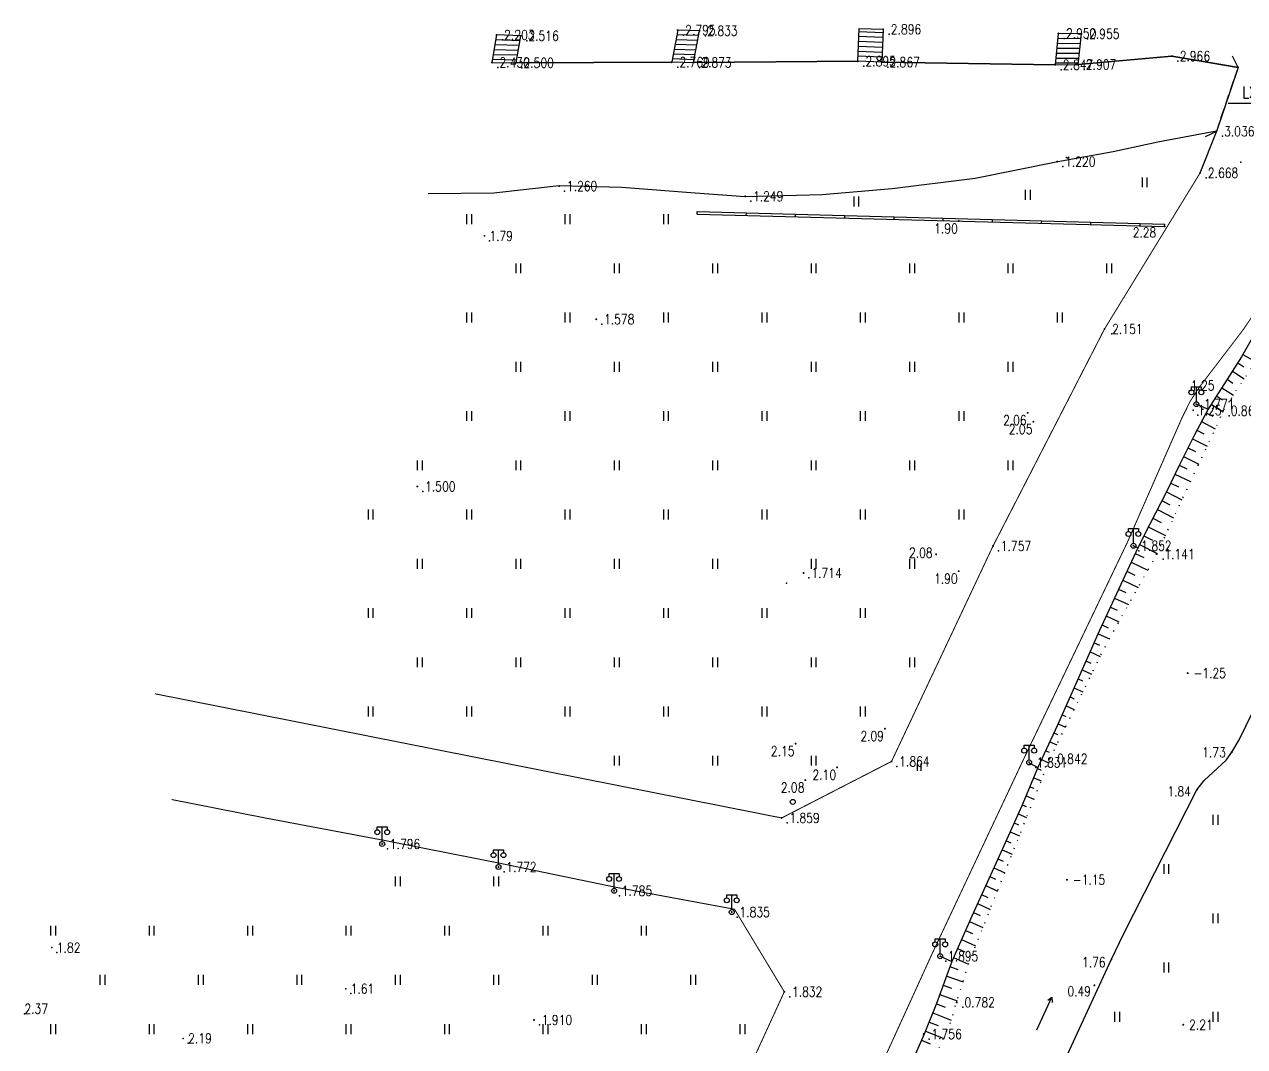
# Model space of a CAD drawing. Extents: x 500064 to 501389, y 2542464 to 2545400.
# Drawn here: x 500622.5 to 500746.4, y 2544334.2 to 2544438 of the extents above; entities that cross this region are included whole.
import ezdxf
from ezdxf.enums import TextEntityAlignment as Align

# ---------------------------------------------------------------- set-up
doc = ezdxf.new("R2010")
doc.units = 0
doc.header["$LTSCALE"] = 0.5
doc.linetypes.add('X4', pattern=[1.6, 0, -1.6])
doc.linetypes.add('X5', pattern=[3, 2, -1])
doc.layers.get('0').update_dxf_attribs({"linetype": 'CONTINUOUS', "lineweight": 5})
doc.layers.add('GCD', color=8, linetype='CONTINUOUS')
doc.layers.add('地形图', color=8, linetype='CONTINUOUS')
doc.styles.add('HZ', font='romans.shx', dxfattribs={"width": 0.8, "bigfont": 'hztxt.shx'})
doc.linetypes.add('10421', pattern='A,2,[150,AAA.SHX,S=1,R=0,X=0,Y=1],1e-11', length=2)
doc.linetypes.add('10422', pattern='A,2,[150,AAA.SHX,S=1,R=0,X=0,Y=1],2,[177,AAA.SHX,S=1,R=0,X=0,Y=0.8],1e-09', length=4)
doc.linetypes.add('444', pattern='A,4.5,[145,AAA.SHX,S=1,R=0,X=0,Y=1],4.5,-0.5,[146,AAA.SHX,S=1,R=0,X=0,Y=0],-0.5', length=10)

# ---------------------------------------------------------------- blocks, each defined once
blk = doc.blocks.new('GC200')
at = {"linetype": 'Continuous', "const_width": 0.2, "flags": 128}
blk.add_lwpolyline([(-0.1, 0, 1), (0.1, 0, 1)], format="xyb", close=True, dxfattribs=at)
blk = doc.blocks.new('gc121')
for p, q in [((-0.5, -1), (-0.5, 1)), ((0.5, -1), (0.5, 1))]:
    blk.add_line(p, q)
blk = doc.blocks.new('gc097')
for p, q in [((-1, 2.9), (-1, 3.5)), ((-1, 3.5), (1, 3.5)), ((0, 0.5), (0, 3.5)), ((1, 3.5), (1, 2.9))]:
    blk.add_line(p, q)
for centre in [(-1, 2.4), (1, 2.4), (0, 0)]:
    blk.add_circle(centre, 0.5)
blk = doc.blocks.new('VE')
for p, q in [((-0.0004, 0.0015), (-0.0004, 0)), ((0, 0), (0, 0)), ((0.0004, 0), (0.0004, 0.0015))]:
    blk.add_line(p, q)
blk = doc.blocks.new('HM')
for p, q in [((0, 0), (0.00725, 0)), ((0.00325, 0), (0.00325, 0)), ((0.00635, 0.0005), (0.00725, 0)), ((0.00725, 0), (0.00635, -0.0005))]:
    blk.add_line(p, q)

msp = doc.modelspace()

# ---------------------------------------------------------------- linework, layer by layer
at = {"layer": '地形图', "linetype": 'Continuous'}
for p, q in [((500707.1, 2544434.24), (500707.24, 2544437.58)), ((500670.41, 2544436.91), (500669.93, 2544434.12)), ((500672.79, 2544436.32), (500670.32, 2544436.41)), ((500672.87, 2544436.82), (500670.41, 2544436.91)), ((500672.41, 2544434.08), (500672.87, 2544436.82)), ((500688.84, 2544437.4), (500688.2, 2544434.19)), ((500690.85, 2544436.35), (500688.65, 2544436.42)), ((500690.94, 2544436.84), (500688.74, 2544436.91)), ((500691.03, 2544437.33), (500688.84, 2544437.4)), ((500690.43, 2544434.11), (500691.03, 2544437.33)), ((500709.64, 2544436.64), (500707.2, 2544436.74)), ((500709.66, 2544437.14), (500707.22, 2544437.24)), ((500709.67, 2544437.48), (500709.54, 2544434.14)), ((500727.47, 2544437.06), (500727.16, 2544433.88)), ((500729.76, 2544436.52), (500727.42, 2544436.56)), ((500729.82, 2544437.02), (500727.47, 2544437.06)), ((500729.48, 2544433.9), (500729.82, 2544437.02)), ((500672.62, 2544435.34), (500670.15, 2544435.4)), ((500672.7, 2544435.83), (500670.24, 2544435.9)), ((500690.66, 2544435.37), (500688.45, 2544435.44)), ((500690.76, 2544435.86), (500688.55, 2544435.93)), ((500709.58, 2544435.14), (500707.14, 2544435.24)), ((500709.6, 2544435.64), (500707.16, 2544435.74)), ((500709.62, 2544436.14), (500707.18, 2544436.24)), ((500729.6, 2544435.03), (500727.27, 2544435.04)), ((500729.66, 2544435.53), (500727.32, 2544435.54)), ((500729.71, 2544436.02), (500727.37, 2544436.05)), ((500672.46, 2544434.35), (500669.98, 2544434.4)), ((500672.54, 2544434.84), (500670.06, 2544434.9)), ((500690.48, 2544434.39), (500688.26, 2544434.47)), ((500690.57, 2544434.88), (500688.35, 2544434.96)), ((500709.54, 2544434.14), (500707.1, 2544434.24)), ((500709.56, 2544434.64), (500707.12, 2544434.74)), ((500729.5, 2544434.04), (500727.17, 2544434.03)), ((500729.55, 2544434.53), (500727.22, 2544434.53)), ((500745.72, 2544433.62), (500745.15, 2544434.77)), ((500745.72, 2544433.62), (500745.72, 2544433.62)), ((500744.73, 2544429.98), (500750.73, 2544429.98)), ((500743.52, 2544427.12), (500742.38, 2544426.55)), ((500690.79, 2544418.72), (500690.79, 2544418.97)), ((500695.78, 2544418.59), (500695.79, 2544418.84)), ((500700.78, 2544418.45), (500700.79, 2544418.7)), ((500705.78, 2544418.32), (500705.79, 2544418.57)), ((500710.78, 2544418.19), (500710.79, 2544418.44)), ((500715.78, 2544418.06), (500715.78, 2544418.31)), ((500720.78, 2544417.92), (500720.78, 2544418.17)), ((500725.77, 2544417.79), (500725.78, 2544418.04)), ((500730.77, 2544417.66), (500730.78, 2544417.91)), ((500735.77, 2544417.52), (500735.78, 2544417.77)), ((500738.27, 2544417.46), (500738.28, 2544417.71)), ((500746.22, 2544404.47), (500747.53, 2544403.73)), ((500745.69, 2544403.62), (500746.31, 2544403.22)), ((500744.61, 2544401.94), (500745.21, 2544401.56)), ((500745.15, 2544402.78), (500746.36, 2544402)), ((500744.08, 2544401.09), (500745.26, 2544400.34)), ((500743, 2544399.41), (500744.21, 2544398.64)), ((500743.54, 2544400.25), (500744.13, 2544399.87)), ((500743.54, 2544400.25), (500744.13, 2544399.87)), ((500742.49, 2544398.55), (500743.16, 2544398.19)), ((500741.55, 2544396.78), (500742.26, 2544396.4)), ((500742.02, 2544397.66), (500743.41, 2544396.92)), ((500741.09, 2544395.9), (500742.58, 2544395.15)), ((500740.64, 2544395), (500741.4, 2544394.62)), ((500739.74, 2544393.21), (500740.53, 2544392.84)), ((500740.19, 2544394.11), (500741.73, 2544393.34)), ((500739.31, 2544392.31), (500740.9, 2544391.56)), ((500738.45, 2544390.5), (500740.02, 2544389.69)), ((500738.89, 2544391.41), (500739.68, 2544391.03)), ((500737.99, 2544389.62), (500738.79, 2544389.2)), ((500737.53, 2544388.73), (500739.17, 2544387.88)), ((500736.61, 2544386.95), (500738.35, 2544386.09)), ((500737.07, 2544387.84), (500737.91, 2544387.4)), ((500736.17, 2544386.06), (500737.05, 2544385.62)), ((500735.29, 2544384.26), (500736.17, 2544383.85)), ((500735.72, 2544385.16), (500737.52, 2544384.27)), ((500734.86, 2544383.36), (500736.56, 2544382.56)), ((500734.44, 2544382.45), (500735.25, 2544382.07)), ((500733.59, 2544380.64), (500734.34, 2544380.29)), ((500734.01, 2544381.55), (500735.58, 2544380.81)), ((500733.17, 2544379.73), (500734.6, 2544379.07)), ((500732.76, 2544378.82), (500733.43, 2544378.51)), ((500731.92, 2544377.01), (500732.53, 2544376.72)), ((500732.34, 2544377.91), (500733.63, 2544377.32)), ((500731.5, 2544376.1), (500732.67, 2544375.58)), ((500731.1, 2544375.18), (500731.64, 2544374.94)), ((500730.28, 2544373.36), (500730.78, 2544373.13)), ((500730.69, 2544374.27), (500731.72, 2544373.81)), ((500729.88, 2544372.44), (500730.84, 2544372.01)), ((500729.06, 2544370.61), (500729.96, 2544370.22)), ((500729.47, 2544371.53), (500729.94, 2544371.32)), ((500728.66, 2544369.7), (500729.09, 2544369.51)), ((500728.25, 2544368.79), (500729.08, 2544368.42)), ((500727.44, 2544366.96), (500728.2, 2544366.62)), ((500727.85, 2544367.87), (500728.24, 2544367.7)), ((500727.03, 2544366.05), (500727.39, 2544365.88)), ((500726.61, 2544365.14), (500727.31, 2544364.82)), ((500725.77, 2544363.32), (500726.46, 2544363.01)), ((500726.19, 2544364.23), (500726.53, 2544364.08)), ((500725.35, 2544362.42), (500725.73, 2544362.26)), ((500724.97, 2544361.49), (500725.73, 2544361.17)), ((500724.2, 2544359.65), (500724.99, 2544359.31)), ((500724.58, 2544360.57), (500724.97, 2544360.41)), ((500723.81, 2544358.72), (500724.22, 2544358.55)), ((500723.4, 2544357.81), (500724.24, 2544357.43)), ((500722.58, 2544355.99), (500723.51, 2544355.57)), ((500722.99, 2544356.9), (500723.43, 2544356.7)), ((500722.17, 2544355.08), (500722.65, 2544354.86)), ((500721.34, 2544353.26), (500721.87, 2544353.02)), ((500721.76, 2544354.17), (500722.77, 2544353.71)), ((500720.93, 2544352.35), (500722.03, 2544351.84)), ((500720.51, 2544351.44), (500721.09, 2544351.17)), ((500719.68, 2544349.62), (500720.3, 2544349.33)), ((500720.1, 2544350.53), (500721.29, 2544349.98)), ((500719.27, 2544348.71), (500720.55, 2544348.12)), ((500718.86, 2544347.8), (500719.52, 2544347.49)), ((500718.04, 2544345.97), (500718.74, 2544345.66)), ((500718.45, 2544346.88), (500719.81, 2544346.28)), ((500717.64, 2544345.05), (500719.07, 2544344.42)), ((500717.23, 2544344.14), (500717.97, 2544343.81)), ((500716.46, 2544342.3), (500717.27, 2544342.01)), ((500716.83, 2544343.23), (500718.34, 2544342.56)), ((500716.13, 2544341.35), (500717.79, 2544340.77)), ((500715.78, 2544340.41), (500716.63, 2544340.1)), ((500715.08, 2544338.54), (500715.98, 2544338.18)), ((500715.43, 2544339.48), (500717.19, 2544338.82)), ((500714.71, 2544337.61), (500716.59, 2544336.86)), ((500714.34, 2544336.68), (500715.27, 2544336.31)), ((500713.58, 2544334.83), (500714.46, 2544334.45)), ((500713.97, 2544335.76), (500715.79, 2544335.03))]:
    msp.add_line(p, q, dxfattribs=at)
at = {"layer": '地形图', "linetype": 'X5'}
msp.add_line((500745.72, 2544433.62), (500743.52, 2544427.12), dxfattribs=at)
at = {"layer": '地形图', "linetype": 'Continuous', "flags": 128}
for points, elevation in [([(500709.67, 2544437.48), (500709.54, 2544434.14), (500707.1, 2544434.24), (500707.24, 2544437.58)], 2.9), ([(500690.43, 2544434.11), (500691.03, 2544437.33), (500688.84, 2544437.4), (500688.2, 2544434.19)], 2.87), ([(500729.48, 2544433.9), (500729.82, 2544437.02), (500727.47, 2544437.06), (500727.16, 2544433.88)], 2.91)]:
    msp.add_lwpolyline(points, close=True, dxfattribs=dict(at, elevation=elevation))
msp.add_lwpolyline([(500672.41, 2544434.08), (500672.87, 2544436.82), (500670.41, 2544436.91), (500669.93, 2544434.12)], close=True, dxfattribs=at)
at = {"layer": '地形图', "linetype": '10422', "flags": 128}
for points in [[(500688.2, 2544434.14), (500672.36, 2544434.08)], [(500707.1, 2544434.24), (500690.43, 2544434.11)], [(500727.16, 2544433.88), (500709.54, 2544434.14)], [(500745.77, 2544433.62), (500739.01, 2544434.76), (500729.48, 2544433.9)], [(500741.87, 2544422.9), (500743.52, 2544427.07)]]:
    msp.add_lwpolyline(points, dxfattribs=at)
at = {"layer": '地形图', "linetype": '444', "flags": 128}
for points in [[(500672.36, 2544434.08), (500688.2, 2544434.14)], [(500690.43, 2544434.11), (500707.1, 2544434.24)], [(500709.54, 2544434.14), (500727.16, 2544433.88)], [(500729.43, 2544433.9), (500739.01, 2544434.76), (500745.72, 2544433.62)]]:
    msp.add_lwpolyline(points, dxfattribs=at)
at = {"layer": '地形图', "linetype": 'Continuous', "flags": 128}
for points, elevation in [([(500745.77, 2544433.62), (500745.72, 2544433.62), (500743.52, 2544427.12), (500743.52, 2544427.12)], 3.06), ([(500690.79, 2544418.72), (500738.27, 2544417.46)], 1.9), ([(500741.49, 2544399.42), (500742.69, 2544398.92)], 1.77), ([(500735.1, 2544385.04), (500735.56, 2544384.84)], 1.85), ([(500724.51, 2544362.99), (500725.4, 2544362.52)], 1.83), ([(500715.47, 2544343.36), (500716.66, 2544342.84)], 1.9)]:
    msp.add_lwpolyline(points, dxfattribs=dict(at, elevation=elevation))
at = {"layer": '地形图', "linetype": '10421'}
msp.add_lwpolyline([(500663.48, 2544420.8), (500670.13, 2544420.88), (500676.77, 2544421.61), (500683.15, 2544421.44), (500690.6, 2544420.88), (500695.67, 2544420.52), (500703.49, 2544420.7), (500710.6, 2544421.32), (500719.02, 2544422.36), (500727.42, 2544424.05), (500733.04, 2544425.07), (500737.59, 2544426.05), (500743.52, 2544427.17)], dxfattribs=at)
at = {"layer": '地形图', "linetype": '10421', "flags": 128}
msp.add_lwpolyline([(500751.83, 2544218.31), (500743.48, 2544223.96), (500741.91, 2544224.65), (500740.27, 2544225.04), (500736.89, 2544224.98), (500735.88, 2544225.11), (500734.74, 2544225.45), (500733.35, 2544226.23), (500727.76, 2544229.8), (500727.33, 2544230.24), (500727.13, 2544230.75), (500726.97, 2544231.36), (500727.07, 2544232.23), (500727.22, 2544232.94), (500729.4, 2544239.25), (500730.01, 2544241.71), (500730.51, 2544243.94), (500731.48, 2544247.42), (500731.59, 2544248.56), (500731.57, 2544249.7), (500731.37, 2544250.47), (500730.65, 2544251.27), (500729.81, 2544251.81), (500726.18, 2544253.81), (500722.68, 2544255.76), (500720.07, 2544256.65), (500718.53, 2544256.9), (500716.43, 2544256.88), (500714.6, 2544256.69), (500712.68, 2544256.3), (500710.23, 2544255.01), (500708.16, 2544253.68), (500706.68, 2544252.22), (500706.5, 2544252.09), (500706.32, 2544252.05), (500706.07, 2544252.11), (500705.86, 2544252.21), (500705.67, 2544252.64), (500705.61, 2544253.07), (500705.59, 2544254.54), (500705.86, 2544258.59), (500706.09, 2544260.71), (500706.62, 2544262.5), (500708.67, 2544267.26), (500710.13, 2544269.81), (500712.12, 2544271.95), (500714.75, 2544274.07), (500719.86, 2544278.15), (500722.38, 2544280.64), (500724.44, 2544284.14), (500726.57, 2544288.96), (500731.58, 2544298.81), (500732.29, 2544300.02), (500732.68, 2544301.6), (500732.54, 2544302.74), (500731.63, 2544303.76), (500725.29, 2544308.51), (500723.84, 2544309.39), (500719.02, 2544310.92), (500718.59, 2544311.35), (500718.38, 2544311.72), (500718.37, 2544312.29), (500718.47, 2544312.79), (500726.37, 2544328.99), (500732.87, 2544343.05), (500734.09, 2544345.61), (500741.54, 2544360.25), (500742.28, 2544361.22), (500744.51, 2544363.28), (500745.08, 2544364.07), (500745.83, 2544365.32), (500750.72, 2544375.33), (500752.03, 2544377.45), (500753.15, 2544379.04), (500756.1, 2544382.68), (500757.18, 2544384.59), (500758.03, 2544387.16), (500759.51, 2544398.07), (500759.99, 2544400.57), (500761.2, 2544404.15), (500763.47, 2544409.91), (500763.94, 2544411.45), (500764.38, 2544413.61), (500766.33, 2544420.7), (500766.99, 2544422.07), (500768.22, 2544422.93), (500770.08, 2544423.66), (500770.99, 2544423.83), (500773.39, 2544423.77), (500776.85, 2544423.34), (500781.32, 2544422.54), (500788.45, 2544420.81), (500792.49, 2544419.49), (500805.9, 2544412.73), (500808.77, 2544410.98), (500817.32, 2544406.85), (500819.27, 2544405.62), (500822.16, 2544403.46), (500825.65, 2544401.18), (500827.53, 2544400.36), (500836.58, 2544397.15), (500847.32, 2544392.84), (500866.07, 2544386.06), (500868.13, 2544385.09), (500869.51, 2544384.1), (500871.51, 2544382.51), (500873.62, 2544381.64), (500875.28, 2544381.37), (500877.15, 2544381.17), (500879.32, 2544380.44), (500882.25, 2544379.29), (500885.09, 2544377.84), (500886.7, 2544377.34), (500888.79, 2544376.72), (500890.34, 2544376.12), (500891.86, 2544375.31), (500892.84, 2544374.5), (500893.83, 2544373.26), (500897.05, 2544370.46)], dxfattribs=at)
at = {"layer": '地形图', "linetype": 'Continuous', "const_width": 0.1, "flags": 128}
for points in [[(500728.54, 2544400), (500732.16, 2544407.05), (500741.87, 2544422.9)], [(500750, 2544414.2), (500747.74, 2544409.48), (500747.06, 2544408.18), (500746.28, 2544407.02), (500741.82, 2544401.18), (500741.05, 2544400)], [(500635.71, 2544370.01), (500699.37, 2544357.4), (500710.53, 2544363.14), (500720.84, 2544385.02), (500728.54, 2544400)], [(500741.05, 2544400), (500740.86, 2544399.71), (500739.99, 2544397.94), (500734.46, 2544385.34), (500723.91, 2544363.3), (500714.7, 2544343.72), (500704.35, 2544321.02), (500683.78, 2544276.13), (500672.77, 2544252.09)], [(500677.22, 2544290.88), (500699.64, 2544339.75), (500694.58, 2544348.13), (500682.48, 2544350.37), (500670.75, 2544352.8), (500658.91, 2544355.14), (500647.06, 2544357.37), (500637.42, 2544359.27)]]:
    msp.add_lwpolyline(points, dxfattribs=at)
at = {"layer": '地形图', "linetype": 'Continuous', "flags": 128}
for points in [[(500690.79, 2544418.97), (500738.28, 2544417.71)], [(500750, 2544410.86), (500749.87, 2544410.45), (500749.34, 2544409.21), (500748.09, 2544407.57), (500747.29, 2544406.37), (500746.08, 2544404.23), (500744.65, 2544402), (500743.38, 2544400)], [(500743.38, 2544400), (500742.69, 2544398.92), (500741.3, 2544396.32), (500739.77, 2544393.26), (500738.46, 2544390.52), (500736.76, 2544387.24), (500735.56, 2544384.84), (500734.01, 2544381.54), (500731.62, 2544376.36), (500729.11, 2544370.72), (500727.34, 2544366.74), (500725.4, 2544362.52), (500723.78, 2544358.64), (500721.64, 2544353.9), (500718.69, 2544347.42), (500716.65, 2544342.84), (500716.02, 2544341.06), (500715.08, 2544338.55), (500713.85, 2544335.45), (500712.57, 2544332.52)]]:
    msp.add_lwpolyline(points, dxfattribs=at)
at = {"layer": '地形图', "linetype": 'X4', "flags": 128}
for points in [[(500745.05, 2544400), (500745.59, 2544400.86), (500747.87, 2544404.22), (500750, 2544406.87)], [(500686.46, 2544269.14), (500693.91, 2544286.54), (500700.89, 2544302.36), (500706.01, 2544314.39), (500708.97, 2544321.6), (500712.31, 2544328.16), (500715.13, 2544333.59), (500716.54, 2544336.69), (500717.15, 2544338.72), (500718.35, 2544342.59), (500720.86, 2544348.9), (500723.82, 2544356.36), (500726.61, 2544363.4), (500728.82, 2544367.88), (500731.98, 2544374.33), (500734.81, 2544379.47), (500737.46, 2544384.14), (500739.22, 2544387.97), (500741.48, 2544392.8), (500743.15, 2544396.38), (500744.26, 2544398.75), (500745.05, 2544400)]]:
    msp.add_lwpolyline(points, dxfattribs=at)
at = {"layer": '地形图'}
msp.add_circle((500700.5, 2544359.03), 0.25, dxfattribs=at)
for p in [(500671.02, 2544436.41, 2.2), (500673.48, 2544436.32, 2.52), (500689.4, 2544436.9, 2.79), (500691.64, 2544436.83, 2.83), (500710.28, 2544436.98, 2.9), (500728.08, 2544436.56, 2.95), (500730.43, 2544436.52, 2.96), (500739.62, 2544434.26, 2.97), (500670.54, 2544433.62, 2.43), (500672.97, 2544433.58, 2.5), (500688.83, 2544433.64, 2.77), (500691.04, 2544433.61, 2.87), (500707.71, 2544433.74, 2.9), (500710.15, 2544433.64, 2.87), (500727.77, 2544433.38, 2.85), (500730.09, 2544433.4, 2.91), (500744.13, 2544426.62, 3.04), (500727.92, 2544423.55, 1.22), (500742.48, 2544422.4, 2.67), (500677.32, 2544421.06, 1.26), (500696.24, 2544420.02, 1.25), (500669.68, 2544416, 1.79), (500681.1, 2544407.54, 1.58), (500732.89, 2544406.55, 2.15), (500740.93, 2544400.81, 1.25), (500741.65, 2544398.3, 1.25), (500742.16, 2544398.92, 1.77), (500744.82, 2544398.25, 0.87), (500662.93, 2544390.56, 1.5), (500721.4, 2544384.52, 1.76), (500735.65, 2544384.54, 1.85), (500738.13, 2544383.69, 1.14), (500702.14, 2544381.77, 1.71), (500711.06, 2544362.64, 1.86), (500725.18, 2544362.54, 1.83), (500727.17, 2544362.9, 0.84), (500699.94, 2544356.9, 1.86), (500659.35, 2544354.25, 1.8), (500671.17, 2544351.92, 1.77), (500682.9, 2544349.5, 1.78), (500694.85, 2544347.34, 1.83), (500625.75, 2544343.73, 1.82), (500716.03, 2544342.86, 1.9), (500655.6, 2544339.56, 1.61), (500700.19, 2544339.25, 1.83), (500622.46, 2544337.52, 2.37), (500717.76, 2544338.17, 0.78), (500674.78, 2544336.39, 1.91), (500714.35, 2544334.95, 1.76), (500639.09, 2544334.52, 2.19)]:
    msp.add_point(p, dxfattribs=at)
at = {"layer": '地形图', "linetype": 'Continuous'}
for p in [(500728.31, 2544424.48, 1.26), (500746.01, 2544423.98, 1.23), (500669.18, 2544416.5, 1.79), (500741.15, 2544398.8, 1.25), (500699.85, 2544381.24, 2.86), (500625.25, 2544344.23, 1.82), (500655.1, 2544340.06, 1.61), (500638.59, 2544335.02, 2.19)]:
    msp.add_point(p, dxfattribs=at)

# ---------------------------------------------------------------- block references
at = {"layer": '地形图', "linetype": 'Continuous', "xscale": 0.5, "yscale": 0.5}
for name, p in [('GC200', (500688.79, 2544437.4, 2.79)), ('GC200', (500709.67, 2544437.48, 2.9)), ('GC200', (500670.41, 2544436.91, 2.2)), ('GC200', (500672.87, 2544436.82, 2.52)), ('GC200', (500691.03, 2544437.33, 2.83)), ('GC200', (500727.47, 2544437.06, 2.95)), ('GC200', (500729.82, 2544437.02, 2.96)), ('GC200', (500669.93, 2544434.12, 2.43)), ('GC200', (500672.36, 2544434.08, 2.5)), ('GC200', (500688.2, 2544434.14, 2.77)), ('GC200', (500690.43, 2544434.11, 2.87)), ('GC200', (500707.1, 2544434.24, 2.9)), ('GC200', (500709.54, 2544434.14, 2.87)), ('GC200', (500727.16, 2544433.88, 2.85)), ('GC200', (500729.48, 2544433.9, 2.91)), ('GC200', (500739.01, 2544434.76, 2.97)), ('GC200', (500745.72, 2544433.62, 3.12)), ('GC200', (500743.52, 2544427.12, 3.04)), ('GC200', (500727.37, 2544424.05, 1.22)), ('GC200', (500741.87, 2544422.9, 2.67)), ('GC200', (500676.77, 2544421.56, 1.26)), ('gc121', (500736.26, 2544421.95)), ('GC200', (500695.67, 2544420.52, 1.25)), ('gc121', (500706.97, 2544419.99)), ('gc121', (500724.38, 2544420.68)), ('gc121', (500667.64, 2544418.21)), ('gc121', (500677.64, 2544418.21)), ('gc121', (500687.64, 2544418.21)), ('gc121', (500672.64, 2544413.21)), ('gc121', (500682.64, 2544413.21)), ('gc121', (500692.64, 2544413.21)), ('gc121', (500702.64, 2544413.21)), ('gc121', (500712.64, 2544413.21)), ('gc121', (500722.64, 2544413.21)), ('gc121', (500732.64, 2544413.21)), ('gc121', (500667.64, 2544408.21)), ('gc121', (500677.64, 2544408.21)), ('GC200', (500680.54, 2544408.04, 1.58)), ('gc121', (500687.64, 2544408.21)), ('gc121', (500697.64, 2544408.21)), ('gc121', (500707.64, 2544408.21)), ('gc121', (500717.64, 2544408.21)), ('gc121', (500727.64, 2544408.21)), ('GC200', (500732.16, 2544407.05, 2.15)), ('gc121', (500672.64, 2544403.21)), ('gc121', (500682.64, 2544403.21)), ('gc121', (500692.64, 2544403.21)), ('gc121', (500702.64, 2544403.21)), ('gc121', (500712.64, 2544403.21)), ('gc121', (500722.64, 2544403.21)), ('GC200', (500741.49, 2544399.42, 1.77)), ('gc121', (500667.64, 2544398.21)), ('gc121', (500677.64, 2544398.21)), ('gc121', (500687.64, 2544398.21)), ('gc121', (500697.64, 2544398.21)), ('gc121', (500707.64, 2544398.21)), ('gc121', (500717.64, 2544398.21)), ('GC200', (500744.21, 2544398.75, 0.87)), ('gc121', (500662.64, 2544393.21)), ('gc121', (500672.64, 2544393.21)), ('gc121', (500682.64, 2544393.21)), ('gc121', (500692.64, 2544393.21)), ('gc121', (500702.64, 2544393.21)), ('gc121', (500712.64, 2544393.21)), ('gc121', (500722.64, 2544393.21)), ('GC200', (500662.37, 2544391.06, 1.5)), ('gc121', (500657.64, 2544388.21)), ('gc121', (500667.64, 2544388.21)), ('gc121', (500677.64, 2544388.21)), ('gc121', (500687.64, 2544388.21)), ('gc121', (500697.64, 2544388.21)), ('gc121', (500707.64, 2544388.21)), ('gc121', (500717.64, 2544388.21)), ('GC200', (500720.84, 2544385.02, 1.76)), ('GC200', (500735.1, 2544385.04, 1.85)), ('GC200', (500737.46, 2544384.19, 1.14)), ('gc121', (500662.64, 2544383.21)), ('gc121', (500672.64, 2544383.21)), ('gc121', (500682.64, 2544383.21)), ('gc121', (500692.64, 2544383.21)), ('gc121', (500702.64, 2544383.21)), ('gc121', (500712.64, 2544383.21)), ('GC200', (500701.6, 2544382.27, 1.71)), ('gc121', (500657.64, 2544378.21)), ('gc121', (500667.64, 2544378.21)), ('gc121', (500677.64, 2544378.21)), ('gc121', (500687.64, 2544378.21)), ('gc121', (500697.64, 2544378.21)), ('gc121', (500707.64, 2544378.21)), ('gc121', (500662.64, 2544373.21)), ('gc121', (500672.64, 2544373.21)), ('gc121', (500682.64, 2544373.21)), ('gc121', (500692.64, 2544373.21)), ('gc121', (500702.64, 2544373.21)), ('gc121', (500712.64, 2544373.21)), ('gc121', (500657.64, 2544368.21)), ('gc121', (500667.64, 2544368.21)), ('gc121', (500677.64, 2544368.21)), ('gc121', (500687.64, 2544368.21)), ('gc121', (500697.64, 2544368.21)), ('gc121', (500707.64, 2544368.21)), ('gc121', (500682.64, 2544363.21)), ('gc121', (500692.64, 2544363.21)), ('gc121', (500702.64, 2544363.21)), ('GC200', (500710.53, 2544363.14, 1.86)), ('GC200', (500724.51, 2544363.04, 1.83)), ('GC200', (500726.56, 2544363.4, 0.84)), ('GC200', (500699.37, 2544357.4, 1.86)), ('gc121', (500743.46, 2544357.21)), ('GC200', (500658.8, 2544354.75, 1.8)), ('GC200', (500670.61, 2544352.42, 1.77)), ('gc121', (500738.46, 2544352.21)), ('gc121', (500660.4, 2544350.96)), ('gc121', (500670.4, 2544350.96)), ('GC200', (500682.35, 2544350, 1.78)), ('GC200', (500694.3, 2544347.84, 1.83)), ('gc121', (500743.46, 2544347.21)), ('gc121', (500625.4, 2544345.96)), ('gc121', (500635.4, 2544345.96)), ('gc121', (500645.4, 2544345.96)), ('gc121', (500655.4, 2544345.96)), ('gc121', (500665.4, 2544345.96)), ('gc121', (500675.4, 2544345.96)), ('gc121', (500685.4, 2544345.96)), ('GC200', (500715.47, 2544343.36, 1.9)), ('gc121', (500738.46, 2544342.21)), ('gc121', (500630.4, 2544340.96)), ('gc121', (500640.4, 2544340.96)), ('gc121', (500650.4, 2544340.96)), ('gc121', (500660.4, 2544340.96)), ('gc121', (500670.4, 2544340.96)), ('gc121', (500680.4, 2544340.96)), ('gc121', (500690.4, 2544340.96)), ('GC200', (500699.64, 2544339.75, 1.83)), ('GC200', (500717.15, 2544338.67, 0.78)), ('gc121', (500733.46, 2544337.21)), ('gc121', (500743.46, 2544337.21)), ('gc121', (500625.4, 2544335.96)), ('gc121', (500635.4, 2544335.96)), ('gc121', (500645.4, 2544335.96)), ('gc121', (500655.4, 2544335.96)), ('gc121', (500665.4, 2544335.96)), ('GC200', (500674.22, 2544336.89, 1.91)), ('gc121', (500675.4, 2544335.96)), ('gc121', (500685.4, 2544335.96)), ('gc121', (500695.4, 2544335.96)), ('GC200', (500713.8, 2544335.45, 1.76))]:
    msp.add_blockref(name, p, dxfattribs=at)
at = {"layer": '地形图', "linetype": 'Continuous'}
ref = msp.add_blockref('GC200', (500717.36, 2544418.01, 1.9), dxfattribs=dict(at, xscale=0.5, yscale=0.5, zscale=0.5))
ref.add_attrib('height', '1.90', dxfattribs={"layer": 'GCD', "linetype": 'Continuous', "height": 1, "style": 'HZ', "width": 0.8}).set_placement((500714.86, 2544417.26, 1.9), align=Align.MIDDLE_LEFT)
ref = msp.add_blockref('GC200', (500738.27, 2544417.46, 2.28), dxfattribs=dict(at, xscale=0.5, yscale=0.5, zscale=0.5))
ref.add_attrib('height', '2.28', dxfattribs={"layer": 'GCD', "linetype": 'Continuous', "height": 1, "style": 'HZ', "width": 0.8}).set_placement((500735.02, 2544416.86, 2.28), align=Align.MIDDLE_LEFT)
for name, p, xscale, yscale, zscale in [('gc097', (500741.49, 2544399.42, 1.77), 0.5, 0.5, 0.5), ('gc097', (500741.49, 2544399.42, 1.77), 0.5, 0.5, 0.5), ('gc097', (500735.1, 2544385.04, 1.85), 0.5, 0.5, 0.5), ('gc097', (500724.51, 2544363.04, 1.83), 0.5, 0.5, 0.5), ('VE', (500713.34, 2544362.19), 500, 500, 500), ('gc097', (500658.8, 2544354.75, 1.8), 0.5, 0.5, 0.5), ('gc097', (500670.61, 2544352.42, 1.77), 0.5, 0.5, 0.5), ('gc097', (500682.35, 2544350, 1.78), 0.5, 0.5, 0.5), ('gc097', (500694.3, 2544347.84, 1.83), 0.5, 0.5, 0.5), ('gc097', (500715.47, 2544343.36, 1.9), 0.5, 0.5, 0.5)]:
    msp.add_blockref(name, p, dxfattribs=dict(at, xscale=xscale, yscale=yscale, zscale=zscale))
ref = msp.add_blockref('GC200', (500724.35, 2544398.54, 2.06), dxfattribs=dict(at, xscale=0.5, yscale=0.5, zscale=0.5))
ref.add_attrib('height', '2.06', dxfattribs={"layer": 'GCD', "linetype": 'Continuous', "height": 1, "style": 'HZ', "width": 0.8}).set_placement((500721.85, 2544397.79, 2.06), align=Align.MIDDLE_LEFT)
ref = msp.add_blockref('GC200', (500724.94, 2544397.63, 2.05), dxfattribs=dict(at, xscale=0.5, yscale=0.5, zscale=0.5))
ref.add_attrib('height', '2.05', dxfattribs={"layer": 'GCD', "linetype": 'Continuous', "height": 1, "style": 'HZ', "width": 0.8}).set_placement((500722.44, 2544396.88, 2.05), align=Align.MIDDLE_LEFT)
ref = msp.add_blockref('GC200', (500715.05, 2544384.17, 2.08), dxfattribs=dict(at, xscale=0.5, yscale=0.5, zscale=0.5))
ref.add_attrib('height', '2.08', dxfattribs={"layer": 'GCD', "linetype": 'Continuous', "height": 1, "style": 'HZ', "width": 0.8}).set_placement((500712.3, 2544384.32, 2.08), align=Align.MIDDLE_LEFT)
ref = msp.add_blockref('GC200', (500717.35, 2544382.46, 1.9), dxfattribs=dict(at, xscale=0.5, yscale=0.5, zscale=0.5))
ref.add_attrib('height', '1.90', dxfattribs={"layer": 'GCD', "linetype": 'Continuous', "height": 1, "style": 'HZ', "width": 0.8}).set_placement((500714.85, 2544381.71, 1.9), align=Align.MIDDLE_LEFT)
ref = msp.add_blockref('GC200', (500740.61, 2544372.11, -1.25), dxfattribs=dict(at, xscale=0.5, yscale=0.5, zscale=0.5))
ref.add_attrib('height', '-1.25', dxfattribs={"layer": 'GCD', "linetype": 'Continuous', "height": 1, "style": 'HZ', "width": 0.8}).set_placement((500741.21, 2544372.11, -1.25), align=Align.MIDDLE_LEFT)
ref = msp.add_blockref('GC200', (500709.86, 2544366.46, 2.09), dxfattribs=dict(at, xscale=0.5, yscale=0.5, zscale=0.5))
ref.add_attrib('height', '2.09', dxfattribs={"layer": 'GCD', "linetype": 'Continuous', "height": 1, "style": 'HZ', "width": 0.8}).set_placement((500707.36, 2544365.71, 2.09), align=Align.MIDDLE_LEFT)
ref = msp.add_blockref('GC200', (500700.78, 2544364.94, 2.15), dxfattribs=dict(at, xscale=0.5, yscale=0.5, zscale=0.5))
ref.add_attrib('height', '2.15', dxfattribs={"layer": 'GCD', "linetype": 'Continuous', "height": 1, "style": 'HZ', "width": 0.8}).set_placement((500698.28, 2544364.19, 2.15), align=Align.MIDDLE_LEFT)
ref = msp.add_blockref('GC200', (500745.08, 2544364.07, 1.73), dxfattribs=dict(at, xscale=0.5, yscale=0.5, zscale=0.5))
ref.add_attrib('height', '1.73', dxfattribs={"layer": 'GCD', "linetype": 'Continuous', "height": 1, "style": 'HZ', "width": 0.8}).set_placement((500742.08, 2544364.07, 1.73), align=Align.MIDDLE_LEFT)
ref = msp.add_blockref('GC200', (500705, 2544362.53, 2.1), dxfattribs=dict(at, xscale=0.5, yscale=0.5, zscale=0.5))
ref.add_attrib('height', '2.10', dxfattribs={"layer": 'GCD', "linetype": 'Continuous', "height": 1, "style": 'HZ', "width": 0.8}).set_placement((500702.5, 2544361.78, 2.1), align=Align.MIDDLE_LEFT)
ref = msp.add_blockref('GC200', (500701.78, 2544361.24, 2.08), dxfattribs=dict(at, xscale=0.5, yscale=0.5, zscale=0.5))
ref.add_attrib('height', '2.08', dxfattribs={"layer": 'GCD', "linetype": 'Continuous', "height": 1, "style": 'HZ', "width": 0.8}).set_placement((500699.28, 2544360.49, 2.08), align=Align.MIDDLE_LEFT)
ref = msp.add_blockref('GC200', (500741.54, 2544360.25, 1.84), dxfattribs=dict(at, xscale=0.5, yscale=0.5, zscale=0.5))
ref.add_attrib('height', '1.84', dxfattribs={"layer": 'GCD', "linetype": 'Continuous', "height": 1, "style": 'HZ', "width": 0.8}).set_placement((500738.54, 2544360.1, 1.84), align=Align.MIDDLE_LEFT)
ref = msp.add_blockref('GC200', (500728.35, 2544351.13, -1.15), dxfattribs=dict(at, xscale=0.5, yscale=0.5, zscale=0.5))
ref.add_attrib('height', '-1.15', dxfattribs={"layer": 'GCD', "linetype": 'Continuous', "height": 1, "style": 'HZ', "width": 0.8}).set_placement((500728.95, 2544351.13, -1.15), align=Align.MIDDLE_LEFT)
ref = msp.add_blockref('GC200', (500732.87, 2544343.05, 1.76), dxfattribs=dict(at, xscale=0.5, yscale=0.5, zscale=0.5))
ref.add_attrib('height', '1.76', dxfattribs={"layer": 'GCD', "linetype": 'Continuous', "height": 1, "style": 'HZ', "width": 0.8}).set_placement((500729.87, 2544342.75, 1.76), align=Align.MIDDLE_LEFT)
ref = msp.add_blockref('GC200', (500731.14, 2544340.4, 0.49), dxfattribs=dict(at, xscale=0.5, yscale=0.5, zscale=0.5))
ref.add_attrib('height', '0.49', dxfattribs={"layer": 'GCD', "linetype": 'Continuous', "height": 1, "style": 'HZ', "width": 0.8}).set_placement((500728.39, 2544339.8, 0.49), align=Align.MIDDLE_LEFT)
at = {"layer": '地形图', "linetype": 'Continuous', "xscale": 500.0000000000524, "yscale": 500, "zscale": 500, "rotation": 65.46155125302771}
msp.add_blockref('HM', (500725.3, 2544335.89), dxfattribs=at)
at = {"layer": '地形图', "linetype": 'Continuous'}
ref = msp.add_blockref('GC200', (500740.16, 2544336.4, 2.21), dxfattribs=dict(at, xscale=0.5, yscale=0.5, zscale=0.5))
ref.add_attrib('height', '2.21', dxfattribs={"layer": 'GCD', "linetype": 'Continuous', "height": 1, "style": 'HZ', "width": 0.8}).set_placement((500740.76, 2544336.4, 2.21), align=Align.MIDDLE_LEFT)

# ---------------------------------------------------------------- texts
at = {"layer": '地形图', "linetype": 'Continuous', "style": 'HZ', "width": 0.8}
for s, height, p in [('2.795', 1, (500691.12, 2544437.4)), ('2.833', 1, (500693.36, 2544437.33)), ('2.896', 1, (500712, 2544437.48)), ('2.950', 1, (500729.79, 2544437.06)), ('2.955', 1, (500732.14, 2544437.02)), ('2.203', 1, (500672.73, 2544436.91)), ('2.516', 1, (500675.19, 2544436.82)), ('2.966', 1, (500741.34, 2544434.76)), ('2.430', 1, (500672.26, 2544434.12)), ('2.500', 1, (500674.69, 2544434.08)), ('2.769', 1, (500690.53, 2544434.14)), ('2.873', 1, (500692.75, 2544434.11)), ('2.895', 1, (500709.43, 2544434.24)), ('2.867', 1, (500711.86, 2544434.14)), ('2.847', 1, (500729.48, 2544433.88)), ('2.907', 1, (500731.81, 2544433.9)), ('LX14', 1.2, (500747.73, 2544431.08)), ('3.036', 1, (500745.85, 2544427.12)), ('1.220', 1, (500729.7, 2544424.05)), ('2.668', 1, (500744.2, 2544422.9)), ('1.260', 1, (500679.1, 2544421.56)), ('1.249', 1, (500698, 2544420.52)), ('1.578', 1, (500682.87, 2544408.04)), ('2.151', 1, (500734.48, 2544407.05)), ('1.771', 1, (500743.82, 2544399.42)), ('0.866', 1, (500746.53, 2544398.75)), ('1.500', 1, (500664.7, 2544391.06)), ('1.757', 1, (500723.17, 2544385.02)), ('1.852', 1, (500737.43, 2544385.04)), ('1.141', 1, (500739.78, 2544384.19)), ('1.714', 1, (500703.93, 2544382.27)), ('1.864', 1, (500712.85, 2544363.14)), ('1.831', 1, (500726.84, 2544363.04)), ('0.842', 1, (500728.89, 2544363.4)), ('1.859', 1, (500701.69, 2544357.4)), ('1.796', 1, (500661.12, 2544354.75)), ('1.772', 1, (500672.94, 2544352.42)), ('1.785', 1, (500684.67, 2544350)), ('1.835', 1, (500696.63, 2544347.84)), ('1.895', 1, (500717.8, 2544343.36)), ('1.832', 1, (500701.96, 2544339.75)), ('0.782', 1, (500719.48, 2544338.67)), ('1.910', 1, (500676.55, 2544336.89)), ('1.756', 1, (500716.12, 2544335.45))]:
    msp.add_text(s, height=height, dxfattribs=at).set_placement(p, align=Align.MIDDLE)
for s, p in [('1.79', (500669.68, 2544416)), ('1.25', (500740.93, 2544400.81)), ('1.25', (500741.65, 2544398.3)), ('1.82', (500625.75, 2544343.73)), ('1.61', (500655.6, 2544339.56)), ('2.37', (500622.46, 2544337.52)), ('2.19', (500639.09, 2544334.52))]:
    msp.add_text(s, height=1, dxfattribs=at).set_placement(p)

doc.saveas('drawing.dxf')
